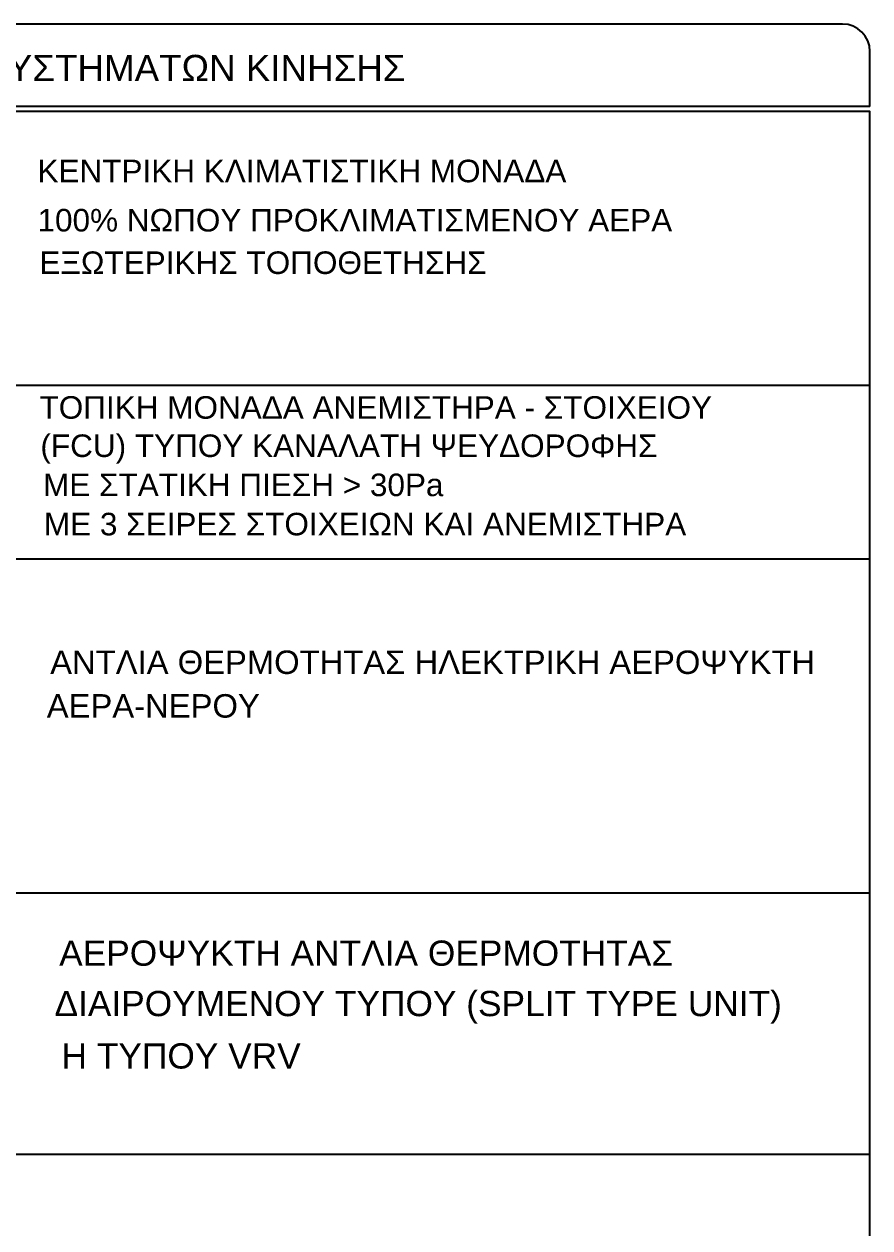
# Model space of a CAD drawing. Header units: metres. Extents: x 0 to 132, y -109 to 310.
# Drawn here: x 126.54 to 131.05, y 196.57 to 202.98 of the extents above; entities that cross this region are included whole.
import ezdxf
from ezdxf.enums import TextEntityAlignment as Align

# ---------------------------------------------------------------- set-up
doc = ezdxf.new("R2010")
doc.units = ezdxf.units.M
doc.header["$LTSCALE"] = 0.036
doc.layers.add('mihanologika text', color=20, linetype='Continuous')
doc.styles.add('TSK_OM', font='arial.ttf')

msp = doc.modelspace()

# ---------------------------------------------------------------- linework, layer by layer
at = {"layer": 'mihanologika text'}
for p, q in [((130.8993, 202.9791), (122.7803, 202.9791)), ((131.0452, 202.5402), (131.0452, 202.8332)), ((131.0452, 202.5402), (122.6344, 202.5402)), ((122.6344, 202.5162), (131.0452, 202.5162)), ((122.6344, 201.0568), (131.0452, 201.0568)), ((122.6344, 200.1328), (131.0452, 200.1328)), ((122.6344, 198.3553), (131.0452, 198.3553)), ((122.6344, 196.964), (131.0452, 196.964))]:
    msp.add_line(p, q, dxfattribs=at)
msp.add_lwpolyline([(122.6344, 202.5162), (131.0438, 202.5162), (131.0438, 191.2098), (122.6344, 191.2098)], close=True, dxfattribs=at)
msp.add_arc((130.8993, 202.8332), 0.1459, 0, 90, dxfattribs=at)

# ---------------------------------------------------------------- texts
at = {"layer": 'mihanologika text', "style": 'TSK_OM'}
msp.add_text('ΥΠΟΜΝΗΜΑ ΣΥΣΤΗΜΑΤΩΝ ΚΙΝΗΣΗΣ', height=0.14, dxfattribs=at).set_placement((126.8475, 202.6752), align=Align.CENTER)
for s, height, p in [('ΚΕΝΤΡΙΚΗ ΚΛΙΜΑΤΙΣΤΙΚΗ ΜΟΝΑΔΑ', 0.12, (126.616, 202.1371, 2.0774)), ('100%%% ΝΩΠΟΥ ΠΡΟΚΛΙΜΑΤΙΣΜΕΝΟΥ ΑΕΡΑ ', 0.12, (126.616, 201.8751, 2.0774)), ('ΕΞΩΤΕΡΙΚΗΣ ΤΟΠΟΘΕΤΗΣΗΣ', 0.12, (126.6262, 201.6489, 2.0774)), ('ΤΟΠΙΚΗ ΜΟΝΑΔΑ ΑΝΕΜΙΣΤΗΡΑ - ΣΤΟΙΧΕΙΟΥ', 0.12, (126.6266, 200.8784, 0.6901)), ('(FCU) TYΠΟΥ ΚΑΝΑΛΑΤΗ ΨΕΥΔΟΡΟΦΗΣ', 0.12, (126.6315, 200.6746)), ('ME ΣΤΑΤΙΚΗ ΠΙΕΣΗ > 30Pa', 0.12, (126.6455, 200.4663)), ('ΜΕ 3 ΣΕΙΡΕΣ ΣΤΟΙΧΕΙΩΝ ΚΑΙ ΑΝΕΜΙΣΤΗΡΑ ', 0.12, (126.6501, 200.2576, 0.6901)), ('ΑΝΤΛΙΑ ΘΕΡΜΟΤΗΤΑΣ ΗΛΕΚΤΡΙΚΗ ΑΕΡΟΨΥΚΤΗ', 0.1248, (126.6836, 199.5198, -1.1259)), ('ΑΕΡΑ-ΝΕΡΟΥ', 0.1248, (126.6654, 199.2875, -1.1192)), ('AEΡΟΨΥΚΤΗ ΑΝΤΛΙΑ ΘΕΡΜΟΤΗΤΑΣ', 0.1344, (126.7314, 197.9665, -1.2053)), ('ΔΙΑΙΡΟΥΜΕΝΟΥ ΤΥΠΟΥ (SPLIT TYPE UNIT)', 0.1344, (126.7065, 197.6983, -1.2125)), ('Η ΤΥΠΟΥ VRV', 0.1344, (126.744, 197.4195, -1.2125))]:
    msp.add_text(s, height=height, dxfattribs=at).set_placement(p)

doc.saveas('drawing.dxf')
